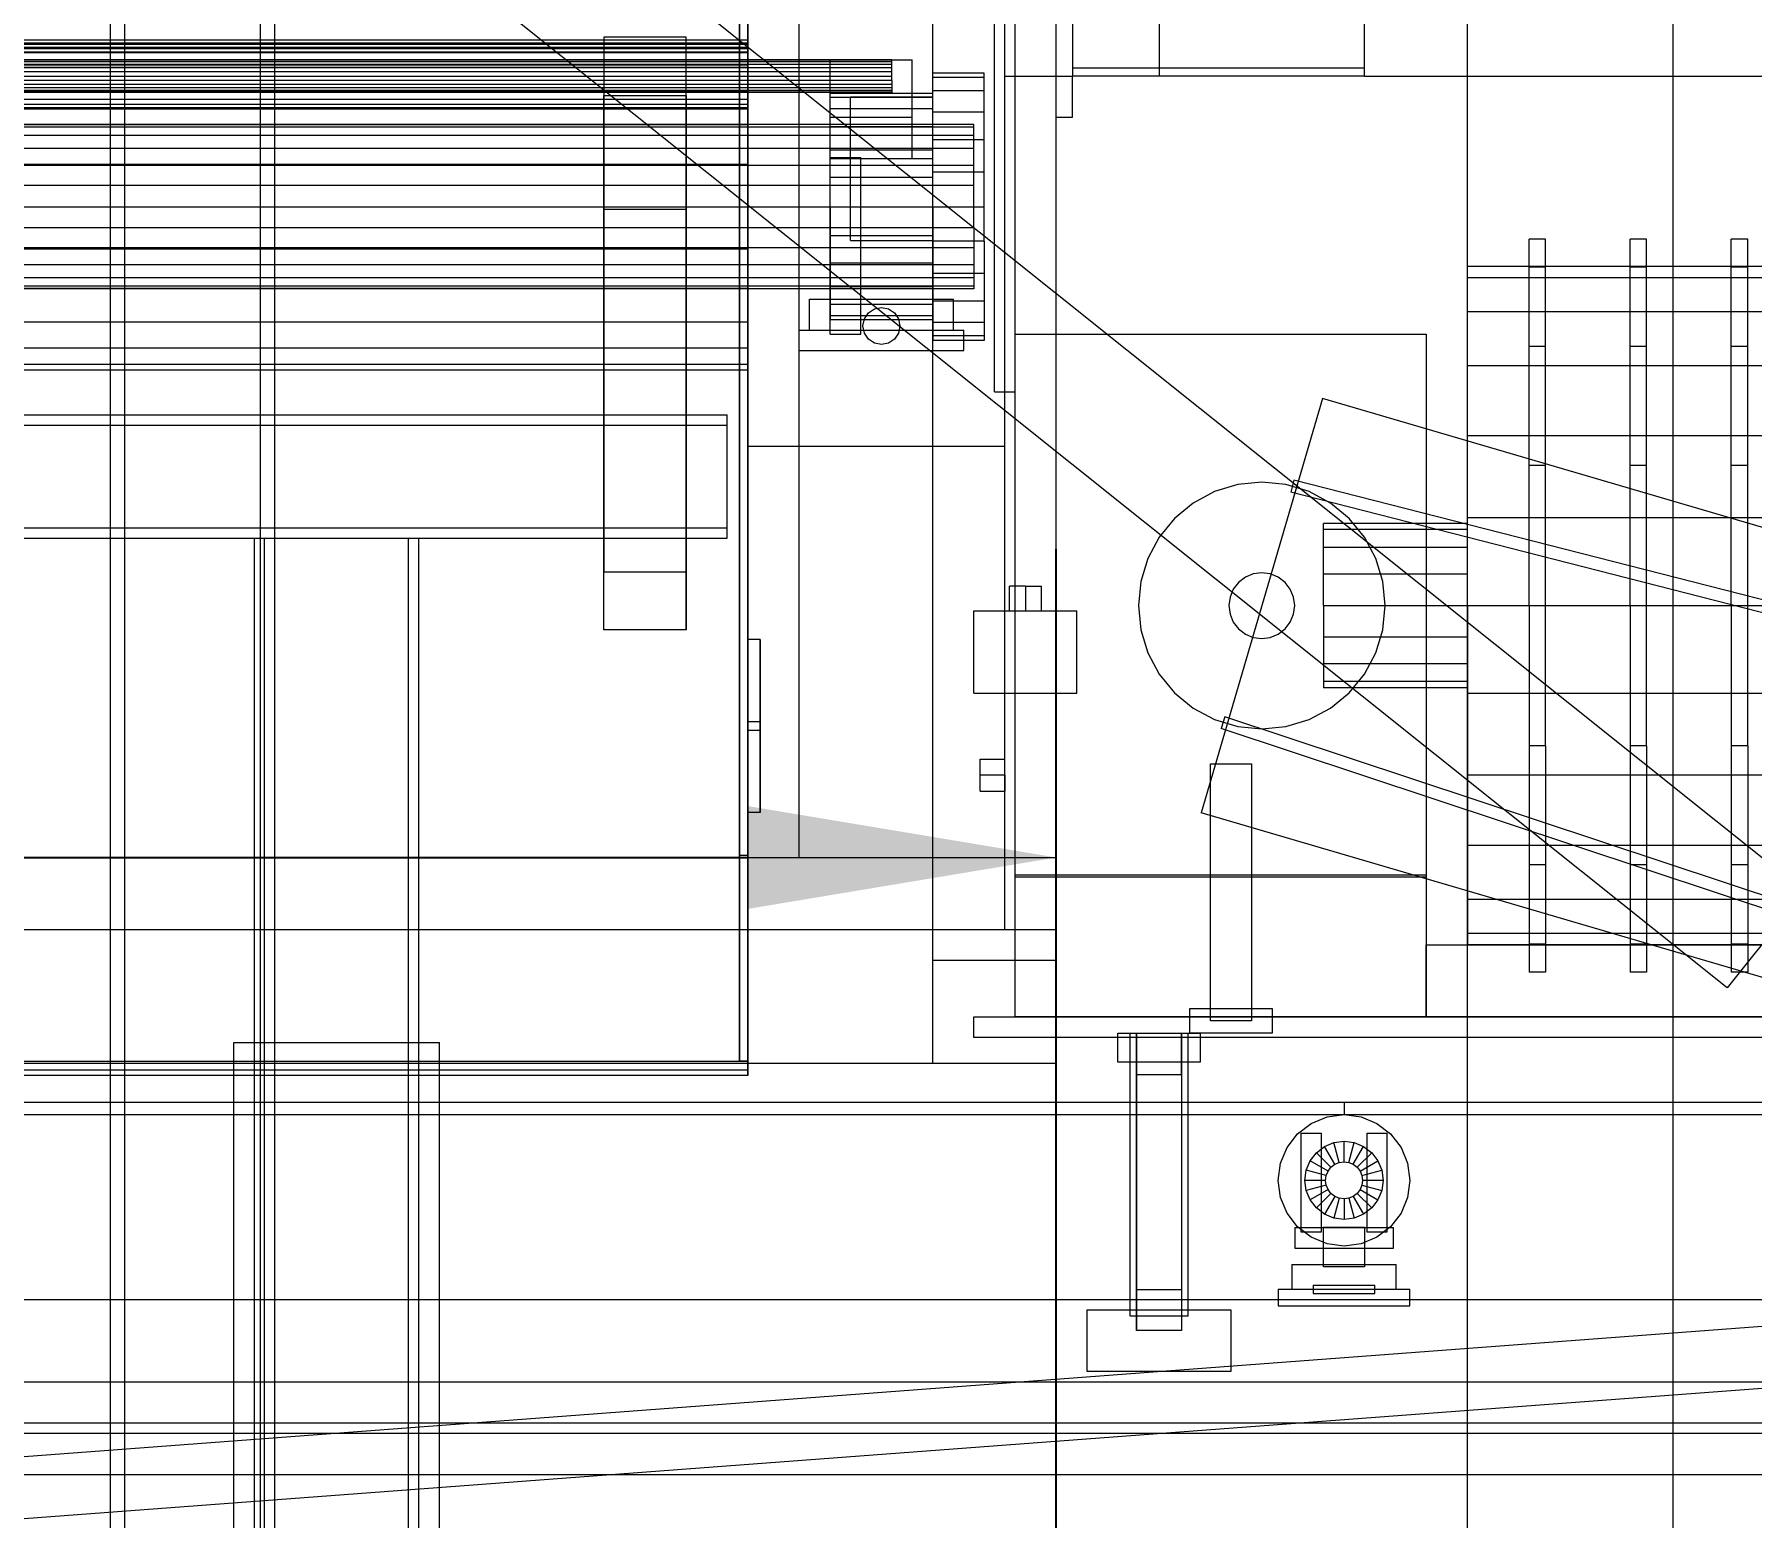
# Model space of a CAD drawing. Header units: millimetres. Extents: x -2500 to 58855, y -53268 to 6837.
# Drawn here: x 903 to 1738, y -35621 to -34900 of the extents above; entities that cross this region are included whole.
import ezdxf

# ---------------------------------------------------------------- set-up
doc = ezdxf.new("R2010")
doc.units = ezdxf.units.MM
for name, color, linetype, lineweight in [('COTAS_O', 1, 'Continuous', 0), ('COTAS_R', 1, 'Continuous', 0), ('frontal_C01', 7, 'Continuous', 0), ('frontal_C04', 7, 'Continuous', 0), ('frontal_secador', 7, 'Continuous', 0), ('frontal_tolva', 7, 'Continuous', 0)]:
    doc.layers.add(name, color=color, linetype=linetype, lineweight=lineweight)
doc.dimstyles.new('R19_100', dxfattribs={"dimtxt": 250, "dimasz": 150, "dimexe": 150, "dimexo": 80, "dimgap": 100, "dimtad": 1, "dimtih": 1, "dimtoh": 1, "dimdsep": 46, "dimcen": 0.09, "dimadec": 0, "dimazin": 0, "dimtfac": 1, "dimtdec": 4, "dimtofl": 0, "dimtmove": 0, "dimatfit": 3, "dimfxl": 1, "dimtolj": 1, "dimtzin": 0, "dimarcsym": 0})

# ---------------------------------------------------------------- blocks, each defined once
blk = doc.blocks.new('*D37')
at = {"layer": 'COTAS_R', "color": 0, "lineweight": -2, "transparency": 16777216}
for p, q in [((-1750, -35420), (-1750, -34450)), ((2600, -35420), (2600, -34450)), ((-1600, -34600), (2450, -34600))]:
    blk.add_line(p, q, dxfattribs=at)
at = {"layer": 'COTAS_R', "color": 0, "transparency": 16777216}
for points in [[(-1600, -34575), (-1600, -34625), (-1750, -34600)], [(2450, -34575), (2450, -34625), (2600, -34600)]]:
    blk.add_solid(points, dxfattribs=at)
at = {"layer": 'Defpoints', "color": 0, "transparency": 16777216}
for p in [(2600, -34600), (-1750, -35500), (2600, -35500)]:
    blk.add_point(p, dxfattribs=at)
blk = doc.blocks.new('*D47')
at = {"layer": 'COTAS_O', "color": 0, "lineweight": -2, "transparency": 16777216}
for p, q in [((-1400, -35920), (-1400, -35150)), ((1400, -35920), (1400, -35150)), ((-1250, -35300), (1250, -35300))]:
    blk.add_line(p, q, dxfattribs=at)
at = {"layer": 'COTAS_O', "color": 0, "transparency": 16777216}
for points in [[(-1250, -35275), (-1250, -35325), (-1400, -35300)], [(1250, -35275), (1250, -35325), (1400, -35300)]]:
    blk.add_solid(points, dxfattribs=at)
at = {"layer": 'Defpoints', "color": 0, "transparency": 16777216}
for p in [(1400, -35300), (-1400, -36000), (1400, -36000)]:
    blk.add_point(p, dxfattribs=at)

msp = doc.modelspace()

# ---------------------------------------------------------------- linework, layer by layer
at = {"layer": 'frontal_C01'}
for p, q in [((940, -35975), (940, -33288.062)), ((947, -35975), (947, -33288.062)), ((1013, -35975), (1013, -33288.062)), ((1020, -35975), (1020, -33288.062))]:
    msp.add_line(p, q, dxfattribs=at)
at = {"layer": 'frontal_C04'}
for p, q in [((1630, -35012.865), (1630, -34999.3)), ((1638, -34999.3), (1630, -34999.3)), ((1638, -35012.865), (1638, -34999.3)), ((1679.167, -35012.865), (1679.167, -34999.3)), ((1687.167, -34999.3), (1679.167, -34999.3)), ((1687.167, -35012.865), (1687.167, -34999.3)), ((1728.333, -35012.865), (1728.333, -34999.3)), ((1736.333, -34999.3), (1728.333, -34999.3)), ((1736.333, -35012.865), (1736.333, -34999.3)), ((1600, -35018.122), (1600, -35012.5)), ((2250, -35012.5), (1600, -35012.5)), ((1630, -35051.494), (1630, -35012.865)), ((1638, -35012.865), (1630, -35012.865)), ((1638, -35051.494), (1638, -35012.865)), ((1679.167, -35051.494), (1679.167, -35012.865)), ((1687.167, -35012.865), (1679.167, -35012.865)), ((1687.167, -35051.494), (1687.167, -35012.865)), ((1728.333, -35051.494), (1728.333, -35012.865)), ((1736.333, -35012.865), (1728.333, -35012.865)), ((1736.333, -35051.494), (1736.333, -35012.865)), ((1600, -35034.606), (1600, -35018.122)), ((2250, -35018.122), (1600, -35018.122)), ((1600, -35060.827), (1600, -35034.606)), ((2250, -35034.606), (1600, -35034.606)), ((1380, -35045.5), (1580, -35045.5)), ((1380, -35309.5), (1380, -35045.5)), ((1580, -35045.5), (1580, -35309.5)), ((1630, -35109.306), (1630, -35051.494)), ((1638, -35051.494), (1630, -35051.494)), ((1638, -35109.306), (1638, -35051.494)), ((1679.167, -35109.306), (1679.167, -35051.494)), ((1687.167, -35051.494), (1679.167, -35051.494)), ((1687.167, -35109.306), (1687.167, -35051.494)), ((1728.333, -35109.306), (1728.333, -35051.494)), ((1736.333, -35051.494), (1728.333, -35051.494)), ((1736.333, -35109.306), (1736.333, -35051.494)), ((1600, -35095), (1600, -35060.827)), ((2250, -35060.827), (1600, -35060.827)), ((1529.541, -35076.741), (1470.459, -35278.259)), ((2629.541, -35399.241), (1529.541, -35076.741)), ((1600, -35134.795), (1600, -35095)), ((2250, -35095), (1600, -35095)), ((1630, -35177.5), (1630, -35109.306)), ((1638, -35109.306), (1630, -35109.306)), ((1638, -35177.5), (1638, -35109.306)), ((1679.167, -35177.5), (1679.167, -35109.306)), ((1687.167, -35109.306), (1679.167, -35109.306)), ((1687.167, -35177.5), (1687.167, -35109.306)), ((1728.333, -35177.5), (1728.333, -35109.306)), ((1736.333, -35109.306), (1728.333, -35109.306)), ((1736.333, -35177.5), (1736.333, -35109.306)), ((1488.295, -35118.653), (1477.039, -35122.067)), ((1500, -35117.5), (1488.295, -35118.653)), ((1511.705, -35118.653), (1500, -35117.5)), ((1522.961, -35122.067), (1511.705, -35118.653)), ((1515.604, -35116.463), (1514.118, -35122.276)), ((2625.511, -35400.209), (1515.604, -35116.463)), ((1466.666, -35127.612), (1457.574, -35135.074)), ((1477.039, -35122.067), (1466.666, -35127.612)), ((2624.025, -35406.022), (1514.118, -35122.276)), ((1533.334, -35127.612), (1522.961, -35122.067)), ((1542.426, -35135.074), (1533.334, -35127.612)), ((1457.574, -35135.074), (1450.112, -35144.166)), ((1530, -35140.545), (1530, -35137.5)), ((1600, -35137.5), (1530, -35137.5)), ((1549.888, -35144.166), (1542.426, -35135.074)), ((1600, -35177.5), (1600, -35134.795)), ((2250, -35134.795), (1600, -35134.795)), ((1600, -35140.545), (1600, -35137.5)), ((1450.112, -35144.166), (1444.567, -35154.539)), ((1530, -35149.216), (1530, -35140.545)), ((1600, -35140.545), (1530, -35140.545)), ((1555.433, -35154.539), (1549.888, -35144.166)), ((1600, -35149.216), (1600, -35140.545)), ((1444.567, -35154.539), (1441.153, -35165.795)), ((1530, -35162.193), (1530, -35149.216)), ((1600, -35149.216), (1530, -35149.216)), ((1558.847, -35165.795), (1555.433, -35154.539)), ((1600, -35162.193), (1600, -35149.216)), ((1492, -35163.644), (1488.686, -35166.186)), ((1495.859, -35162.045), (1492, -35163.644)), ((1500, -35161.5), (1495.859, -35162.045)), ((1504.141, -35162.045), (1500, -35161.5)), ((1508, -35163.644), (1504.141, -35162.045)), ((1511.314, -35166.186), (1508, -35163.644)), ((1530, -35177.5), (1530, -35162.193)), ((1600, -35162.193), (1530, -35162.193)), ((1600, -35177.5), (1600, -35162.193)), ((1441.153, -35165.795), (1440, -35177.5)), ((1486.144, -35169.5), (1484.545, -35173.359)), ((1488.686, -35166.186), (1486.144, -35169.5)), ((1513.856, -35169.5), (1511.314, -35166.186)), ((1515.455, -35173.359), (1513.856, -35169.5)), ((1560, -35177.5), (1558.847, -35165.795)), ((1440, -35177.5), (1441.153, -35189.205)), ((1484.545, -35173.359), (1484, -35177.5)), ((1484, -35177.5), (1484.545, -35181.641)), ((1516, -35177.5), (1515.455, -35173.359)), ((1515.455, -35181.641), (1516, -35177.5)), ((1530, -35177.5), (1530, -35192.807)), ((1530, -35177.5), (1600, -35177.5)), ((1558.847, -35189.205), (1560, -35177.5)), ((1600, -35177.5), (1600, -35220.205)), ((1600, -35177.5), (2250, -35177.5)), ((1600, -35192.807), (1600, -35177.5)), ((1630, -35177.5), (1630, -35245.694)), ((1630, -35177.5), (1638, -35177.5)), ((1638, -35245.694), (1638, -35177.5)), ((1679.167, -35177.5), (1679.167, -35245.694)), ((1679.167, -35177.5), (1687.167, -35177.5)), ((1687.167, -35245.694), (1687.167, -35177.5)), ((1728.333, -35177.5), (1728.333, -35245.694)), ((1728.333, -35177.5), (1736.333, -35177.5)), ((1736.333, -35245.694), (1736.333, -35177.5)), ((1484.545, -35181.641), (1486.144, -35185.5)), ((1486.144, -35185.5), (1488.686, -35188.814)), ((1511.314, -35188.814), (1513.856, -35185.5)), ((1513.856, -35185.5), (1515.455, -35181.641)), ((1441.153, -35189.205), (1444.567, -35200.461)), ((1488.686, -35188.814), (1492, -35191.356)), ((1492, -35191.356), (1495.859, -35192.955)), ((1495.859, -35192.955), (1500, -35193.5)), ((1500, -35193.5), (1504.141, -35192.955)), ((1504.141, -35192.955), (1508, -35191.356)), ((1508, -35191.356), (1511.314, -35188.814)), ((1530, -35192.807), (1530, -35205.784)), ((1600, -35192.807), (1530, -35192.807)), ((1555.433, -35200.461), (1558.847, -35189.205)), ((1600, -35192.807), (1600, -35205.784)), ((1444.567, -35200.461), (1450.112, -35210.834)), ((1549.888, -35210.834), (1555.433, -35200.461)), ((1450.112, -35210.834), (1457.574, -35219.926)), ((1530, -35205.784), (1530, -35214.455)), ((1600, -35205.784), (1530, -35205.784)), ((1542.426, -35219.926), (1549.888, -35210.834)), ((1600, -35205.784), (1600, -35214.455)), ((1457.574, -35219.926), (1466.666, -35227.388)), ((1530, -35214.455), (1530, -35217.5)), ((1600, -35214.455), (1530, -35214.455)), ((1600, -35217.5), (1530, -35217.5)), ((1533.334, -35227.388), (1542.426, -35219.926)), ((1600, -35214.455), (1600, -35217.5)), ((1600, -35220.205), (1600, -35260)), ((2250, -35220.205), (1600, -35220.205)), ((1466.666, -35227.388), (1477.039, -35232.933)), ((1522.961, -35232.933), (1533.334, -35227.388)), ((1477.039, -35232.933), (1488.295, -35236.347)), ((1482.065, -35231.605), (1480.177, -35237.3)), ((2567.591, -35597.768), (1480.177, -35237.3)), ((2569.479, -35592.073), (1482.065, -35231.605)), ((1488.295, -35236.347), (1500, -35237.5)), ((1500, -35237.5), (1511.705, -35236.347)), ((1511.705, -35236.347), (1522.961, -35232.933)), ((1630, -35245.694), (1630, -35303.506)), ((1638, -35245.694), (1630, -35245.694)), ((1638, -35245.694), (1638, -35303.506)), ((1679.167, -35245.694), (1679.167, -35303.506)), ((1687.167, -35245.694), (1679.167, -35245.694)), ((1687.167, -35245.694), (1687.167, -35303.506)), ((1728.333, -35245.694), (1728.333, -35303.506)), ((1736.333, -35245.694), (1728.333, -35245.694)), ((1736.333, -35245.694), (1736.333, -35303.506)), ((1475, -35254.5), (1495, -35254.5)), ((1475, -35379.5), (1475, -35254.5)), ((1495, -35254.5), (1495, -35379.5)), ((1600, -35260), (1600, -35294.173)), ((2250, -35260), (1600, -35260)), ((2570.459, -35600.759), (1470.459, -35278.259)), ((1600, -35294.173), (1600, -35320.394)), ((2250, -35294.173), (1600, -35294.173)), ((1630, -35303.506), (1630, -35342.135)), ((1638, -35303.506), (1630, -35303.506)), ((1638, -35303.506), (1638, -35342.135)), ((1679.167, -35303.506), (1679.167, -35342.135)), ((1687.167, -35303.506), (1679.167, -35303.506)), ((1687.167, -35303.506), (1687.167, -35342.135)), ((1728.333, -35303.506), (1728.333, -35342.135)), ((1736.333, -35303.506), (1728.333, -35303.506)), ((1736.333, -35303.506), (1736.333, -35342.135)), ((1380, -35308.5), (1580, -35308.5)), ((1380, -35377.5), (1380, -35308.5)), ((1580, -35309.5), (1380, -35309.5)), ((1580, -35308.5), (1580, -35377.5)), ((1600, -35320.394), (1600, -35336.878)), ((2250, -35320.394), (1600, -35320.394)), ((1600, -35336.878), (1600, -35342.5)), ((2250, -35336.878), (1600, -35336.878)), ((1580, -35342.5), (2270, -35342.5)), ((1580, -35377.5), (1580, -35342.5)), ((2250, -35342.5), (1600, -35342.5)), ((1630, -35342.135), (1630, -35355.7)), ((1638, -35342.135), (1630, -35342.135)), ((1638, -35342.135), (1638, -35355.7)), ((1679.167, -35342.135), (1679.167, -35355.7)), ((1687.167, -35342.135), (1679.167, -35342.135)), ((1687.167, -35342.135), (1687.167, -35355.7)), ((1728.333, -35342.135), (1728.333, -35355.7)), ((1736.333, -35342.135), (1728.333, -35342.135)), ((1736.333, -35342.135), (1736.333, -35355.7)), ((1638, -35355.7), (1630, -35355.7)), ((1687.167, -35355.7), (1679.167, -35355.7)), ((1736.333, -35355.7), (1728.333, -35355.7)), ((1360, -35377.5), (2290, -35377.5)), ((1360, -35387.5), (1360, -35377.5)), ((1580, -35377.5), (1380, -35377.5)), ((1465, -35373.5), (1505, -35373.5)), ((1465, -35385.5), (1465, -35373.5)), ((1495, -35379.5), (1475, -35379.5)), ((1505, -35373.5), (1505, -35385.5)), ((2270, -35377.5), (1580, -35377.5)), ((2290, -35387.5), (1360, -35387.5)), ((1430, -35385.5), (1470, -35385.5)), ((1430, -35399.5), (1430, -35385.5)), ((1436, -35385.5), (1464, -35385.5)), ((1436, -35523), (1436, -35385.5)), ((1461, -35385.527), (1439, -35385.527)), ((1439, -35385.527), (1439, -35405.473)), ((1439, -35510.027), (1439, -35385.527)), ((1461, -35405.473), (1461, -35385.527)), ((1461, -35385.527), (1461, -35510.027)), ((1464, -35385.5), (1464, -35523)), ((1505, -35385.5), (1465, -35385.5)), ((1470, -35385.5), (1470, -35399.5)), ((1470, -35399.5), (1430, -35399.5)), ((1439, -35405.473), (1461, -35405.473)), ((1439, -35405.473), (1439, -35529.973)), ((1461, -35405.473), (1461, -35529.973)), ((560, -35419), (1540, -35419)), ((1540, -35419), (1540, -35425)), ((1540, -35419), (2600, -35419)), ((560, -35425), (1540, -35425)), ((1517.373, -35434.373), (1524, -35429.287)), ((1524, -35429.287), (1531.718, -35426.09)), ((1531.718, -35426.09), (1540, -35425)), ((1540, -35425), (2600, -35425)), ((1540, -35425), (1548.282, -35426.09)), ((1548.282, -35426.09), (1556, -35429.287)), ((1556, -35429.287), (1562.627, -35434.373)), ((1512.287, -35441), (1517.373, -35434.373)), ((1519, -35434), (1529, -35434)), ((1519, -35434), (1519, -35482)), ((1529, -35482), (1529, -35434)), ((1530.5, -35440.546), (1535.082, -35438.647)), ((1535.082, -35438.647), (1540, -35438)), ((1537.671, -35448.307), (1535.082, -35438.647)), ((1540, -35448), (1540, -35438)), ((1540, -35438), (1544.918, -35438.647)), ((1542.329, -35448.307), (1544.918, -35438.647)), ((1544.918, -35438.647), (1549.5, -35440.546)), ((1551, -35434), (1561, -35434)), ((1551, -35434), (1551, -35482)), ((1561, -35482), (1561, -35434)), ((1562.627, -35434.373), (1567.713, -35441)), ((1509.09, -35448.718), (1512.287, -35441)), ((1521.647, -35452.082), (1523.546, -35447.5)), ((1523.546, -35447.5), (1526.565, -35443.565)), ((1532.206, -35452.5), (1523.546, -35447.5)), ((1526.565, -35443.565), (1530.5, -35440.546)), ((1533.636, -35450.636), (1526.565, -35443.565)), ((1535.5, -35449.206), (1530.5, -35440.546)), ((1544.5, -35449.206), (1549.5, -35440.546)), ((1546.364, -35450.636), (1553.435, -35443.565)), ((1547.794, -35452.5), (1556.454, -35447.5)), ((1549.5, -35440.546), (1553.435, -35443.565)), ((1553.435, -35443.565), (1556.454, -35447.5)), ((1556.454, -35447.5), (1558.353, -35452.082)), ((1567.713, -35441), (1570.91, -35448.718)), ((1508, -35457), (1509.09, -35448.718)), ((1521, -35457), (1521.647, -35452.082)), ((1531.307, -35454.671), (1521.647, -35452.082)), ((1531, -35457), (1531.307, -35454.671)), ((1531.307, -35454.671), (1532.206, -35452.5)), ((1532.206, -35452.5), (1533.636, -35450.636)), ((1533.636, -35450.636), (1535.5, -35449.206)), ((1535.5, -35449.206), (1537.671, -35448.307)), ((1537.671, -35448.307), (1540, -35448)), ((1540, -35448), (1542.329, -35448.307)), ((1542.329, -35448.307), (1544.5, -35449.206)), ((1544.5, -35449.206), (1546.364, -35450.636)), ((1546.364, -35450.636), (1547.794, -35452.5)), ((1547.794, -35452.5), (1548.693, -35454.671)), ((1548.693, -35454.671), (1558.353, -35452.082)), ((1548.693, -35454.671), (1549, -35457)), ((1558.353, -35452.082), (1559, -35457)), ((1570.91, -35448.718), (1572, -35457)), ((1509.09, -35465.282), (1508, -35457)), ((1531, -35457), (1521, -35457)), ((1521.647, -35461.918), (1521, -35457)), ((1531.307, -35459.329), (1521.647, -35461.918)), ((1523.546, -35466.5), (1521.647, -35461.918)), ((1532.206, -35461.5), (1523.546, -35466.5)), ((1533.636, -35463.364), (1526.565, -35470.435)), ((1531.307, -35459.329), (1531, -35457)), ((1532.206, -35461.5), (1531.307, -35459.329)), ((1533.636, -35463.364), (1532.206, -35461.5)), ((1535.5, -35464.794), (1533.636, -35463.364)), ((1546.364, -35463.364), (1544.5, -35464.794)), ((1547.794, -35461.5), (1546.364, -35463.364)), ((1546.364, -35463.364), (1553.435, -35470.435)), ((1548.693, -35459.329), (1547.794, -35461.5)), ((1547.794, -35461.5), (1556.454, -35466.5)), ((1549, -35457), (1548.693, -35459.329)), ((1548.693, -35459.329), (1558.353, -35461.918)), ((1559, -35457), (1549, -35457)), ((1558.353, -35461.918), (1556.454, -35466.5)), ((1559, -35457), (1558.353, -35461.918)), ((1572, -35457), (1570.91, -35465.282)), ((1512.287, -35473), (1509.09, -35465.282)), ((1526.565, -35470.435), (1523.546, -35466.5)), ((1530.5, -35473.454), (1526.565, -35470.435)), ((1535.5, -35464.794), (1530.5, -35473.454)), ((1537.671, -35465.693), (1535.082, -35475.353)), ((1537.671, -35465.693), (1535.5, -35464.794)), ((1540, -35466), (1537.671, -35465.693)), ((1542.329, -35465.693), (1540, -35466)), ((1540, -35466), (1540, -35476)), ((1544.5, -35464.794), (1542.329, -35465.693)), ((1542.329, -35465.693), (1544.918, -35475.353)), ((1544.5, -35464.794), (1549.5, -35473.454)), ((1553.435, -35470.435), (1549.5, -35473.454)), ((1556.454, -35466.5), (1553.435, -35470.435)), ((1570.91, -35465.282), (1567.713, -35473)), ((1517.373, -35479.627), (1512.287, -35473)), ((1516, -35480), (1564, -35480)), ((1516, -35480), (1516, -35490)), ((1524, -35484.713), (1517.373, -35479.627)), ((1550, -35480), (1530, -35480)), ((1530, -35499), (1530, -35480)), ((1535.082, -35475.353), (1530.5, -35473.454)), ((1540, -35476), (1535.082, -35475.353)), ((1544.918, -35475.353), (1540, -35476)), ((1549.5, -35473.454), (1544.918, -35475.353)), ((1550, -35480), (1550, -35499)), ((1562.627, -35479.627), (1556, -35484.713)), ((1567.713, -35473), (1562.627, -35479.627)), ((1564, -35490), (1564, -35480)), ((1519, -35482), (1529, -35482)), ((1531.718, -35487.91), (1524, -35484.713)), ((1540, -35489), (1531.718, -35487.91)), ((1548.282, -35487.91), (1540, -35489)), ((1556, -35484.713), (1548.282, -35487.91)), ((1551, -35482), (1561, -35482)), ((1516, -35490), (1564, -35490)), ((1514.6, -35498), (1565.4, -35498)), ((1514.6, -35498), (1514.6, -35510)), ((1550, -35499), (1530, -35499)), ((1565.4, -35510), (1565.4, -35498)), ((1439, -35529.973), (1439, -35510.027)), ((1439, -35510.027), (1461, -35510.027)), ((1461, -35510.027), (1461, -35529.973)), ((1508, -35510), (1572, -35510)), ((1508, -35510), (1508, -35518)), ((1514.6, -35510), (1565.4, -35510)), ((1525, -35508), (1555, -35508)), ((1525, -35508), (1525, -35512)), ((1525, -35512), (1555, -35512)), ((1555, -35512), (1555, -35508)), ((1572, -35518), (1572, -35510)), ((648.878, -35610.042), (1848.878, -35520.042)), ((650, -35515), (1850, -35515)), ((1415, -35520), (1485, -35520)), ((1415, -35550), (1415, -35520)), ((1485, -35520), (1485, -35550)), ((1508, -35518), (1572, -35518)), ((1464, -35523), (1436, -35523)), ((1461, -35529.973), (1439, -35529.973)), ((650, -35555), (1850, -35555)), ((651.122, -35639.958), (1851.122, -35549.958)), ((1485, -35550), (1415, -35550)), ((-1750, -35575), (2600, -35575)), ((-1750, -35580), (2600, -35580)), ((650, -35600), (1850, -35600))]:
    msp.add_line(p, q, dxfattribs=at)
at = {"layer": 'frontal_secador'}
for p, q in [((1600, -35975), (1600, -33010)), ((1700, -35975), (1700, -33010)), ((1375, -35335), (1375, -33065)), ((1400, -35335), (1400, -33065)), ((1340, -35350), (1340, -33100)), ((1400, -35350), (1400, -33100)), ((1550, -34920), (1550, -34320)), ((1400, -34920), (1400, -34650)), ((1408, -34650), (1408, -34920)), ((1450, -34650), (1450, -34920)), ((1246, -35299), (1246, -34794)), ((1250, -34794), (1250, -35299)), ((1250, -35300), (1250, -34825)), ((1275, -35300), (1275, -34825)), ((1246, -34894), (1246, -35399)), ((1250, -35399), (1250, -34894)), ((1250, -34902.485), (1250, -34894)), ((1370, -35073.5), (1370, -34893.5)), ((1380, -35073.5), (1380, -34893.5)), ((1250, -34902.485), (-1250, -34902.485)), ((1250, -34904), (-1250, -34904)), ((1250, -34904.545), (-1250, -34904.545)), ((1180, -34901.071), (1180, -35161.071)), ((1220, -34901.071), (1180, -34901.071)), ((1180, -34901.071), (1180, -34929.355)), ((1220, -35161.071), (1220, -34901.071)), ((1220, -34929.355), (1220, -34901.071)), ((1250, -35403.243), (1250, -34902.485)), ((1250, -34908.142), (1250, -34902.485)), ((1250, -34906.709), (1250, -34904)), ((1250, -34904.545), (1250, -34904)), ((1250, -34906.144), (1250, -34904.545)), ((1320, -34912), (-1320, -34912)), ((1320, -34912.273), (-1320, -34912.273)), ((1320, -34913.072), (-1320, -34913.072)), ((1250, -34906.144), (-1250, -34906.144)), ((1250, -34906.709), (-1250, -34906.709)), ((-1250, -34908.142), (1250, -34908.142)), ((1250, -34908.686), (-1250, -34908.686)), ((1250, -34912), (-1250, -34912)), ((1250, -34908.686), (1250, -34906.144)), ((1250, -34914.651), (1250, -34906.709)), ((1250, -34908.142), (1250, -35406.071)), ((1250, -34912), (1250, -34908.686)), ((1250, -34915.859), (1250, -34912)), ((1290, -34912), (1330, -34912)), ((1290, -34940), (1290, -34912)), ((1320, -34912.273), (1320, -34912)), ((1320, -34913.072), (1320, -34912.273)), ((1320, -34914.343), (1320, -34913.072)), ((1330, -34940), (1330, -34912)), ((1320, -34914.343), (-1320, -34914.343)), ((1320, -34916), (-1320, -34916)), ((1320, -34917.929), (-1320, -34917.929)), ((-1320, -34920), (1320, -34920)), ((1250, -34914.651), (-1250, -34914.651)), ((1250, -34915.859), (-1250, -34915.859)), ((-1250, -34920), (1250, -34920)), ((1250, -34927.285), (1250, -34914.651)), ((1250, -34920), (1250, -34915.859)), ((1250, -34924.141), (1250, -34920)), ((1320, -34916), (1320, -34914.343)), ((1320, -34917.929), (1320, -34916)), ((1320, -34920), (1320, -34917.929)), ((1320, -34922.071), (1320, -34920)), ((1340, -34920.715), (1340, -34918.5)), ((1365, -34918.5), (1340, -34918.5)), ((1340, -34927.208), (1340, -34920.715)), ((1365, -34920.715), (1340, -34920.715)), ((1365, -34920.715), (1365, -34918.5)), ((1365, -34927.208), (1365, -34920.715)), ((1375, -34920), (1400, -34920)), ((1375, -35335), (1375, -34920)), ((1400, -34920), (1408, -34920)), ((1400, -34940), (1400, -34920)), ((1400, -35335), (1400, -34920)), ((1408, -34916), (1450, -34916)), ((1408, -34916), (1408, -34920)), ((1450, -34920), (1408, -34920)), ((1408, -34940), (1408, -34920)), ((1450, -34916), (1550, -34916)), ((1450, -34916), (1450, -34920)), ((1550, -34920), (1450, -34920)), ((1550, -34920), (1550, -34916)), ((1550, -34920), (2250, -34920)), ((1320, -34922.071), (-1320, -34922.071)), ((1320, -34924), (-1320, -34924)), ((1320, -34925.657), (-1320, -34925.657)), ((1320, -34926.928), (-1320, -34926.928)), ((1320, -34927.727), (-1320, -34927.727)), ((1320, -34928), (-1320, -34928)), ((1250, -34924.141), (-1250, -34924.141)), ((1250, -34927.285), (-1250, -34927.285)), ((1250, -34928), (-1250, -34928)), ((1180, -35189.355), (1180, -34929.355)), ((1180, -34929.355), (1220, -34929.355)), ((1220, -34929.355), (1220, -35189.355)), ((1250, -34924.141), (1250, -34928)), ((1250, -34943.75), (1250, -34927.285)), ((1250, -34928), (1250, -34931.314)), ((1290, -34930.374), (1290, -34928.5)), ((1340, -34928.5), (1290, -34928.5)), ((1320, -34922.071), (1320, -34924)), ((1320, -34924), (1320, -34925.657)), ((1320, -34925.657), (1320, -34926.928)), ((1320, -34926.928), (1320, -34927.727)), ((1320, -34927.727), (1320, -34928)), ((1340, -34937.538), (1340, -34927.208)), ((1365, -34927.208), (1340, -34927.208)), ((1340, -34930.374), (1340, -34928.5)), ((1365, -34937.538), (1365, -34927.208)), ((1250, -34931.314), (-1250, -34931.314)), ((1250, -34933.856), (-1250, -34933.856)), ((1250, -34935.455), (-1250, -34935.455)), ((1250, -34936), (-1250, -34936)), ((1250, -34931.314), (1250, -34933.856)), ((1250, -34933.856), (1250, -34935.455)), ((1250, -34935.455), (1250, -34936)), ((1290, -34935.869), (1290, -34930.374)), ((1340, -34930.374), (1290, -34930.374)), ((1290, -34944.609), (1290, -34935.869)), ((1340, -34935.869), (1290, -34935.869)), ((1300, -34930), (1340, -34930)), ((1300, -34960), (1300, -34930)), ((1340, -34960), (1340, -34930)), ((1340, -34935.869), (1340, -34930.374)), ((1340, -34944.609), (1340, -34935.869)), ((1340, -34951), (1340, -34937.538)), ((1365, -34937.538), (1340, -34937.538)), ((1365, -34951), (1365, -34937.538)), ((1360, -34943.5), (-1360, -34943.5)), ((1360, -34944.863), (-1360, -34944.863)), ((1250, -34943.75), (-1250, -34943.75)), ((1250, -34962.924), (1250, -34943.75)), ((1290, -34940), (1330, -34940)), ((1290, -34960), (1290, -34940)), ((1290, -34956), (1290, -34944.609)), ((1340, -34944.609), (1290, -34944.609)), ((1330, -34960), (1330, -34940)), ((1340, -34956), (1340, -34944.609)), ((1360, -34944.863), (1360, -34943.5)), ((1360, -34948.859), (1360, -34944.863)), ((1400, -34940), (1408, -34940)), ((1360, -34948.859), (-1360, -34948.859)), ((1340, -34966.677), (1340, -34951)), ((1365, -34951), (1340, -34951)), ((1360, -34955.216), (1360, -34948.859)), ((1365, -34966.677), (1365, -34951)), ((1360, -34955.216), (-1360, -34955.216)), ((1250, -34962.924), (-1250, -34962.924)), ((1250, -34983.5), (1250, -34962.924)), ((1290, -34969.265), (1290, -34956)), ((1340, -34956), (1290, -34956)), ((1290, -34959.5), (1305, -34959.5)), ((1290, -35045.5), (1290, -34959.5)), ((1290, -34960), (1330, -34960)), ((1300, -34960), (1340, -34960)), ((1300, -35000), (1300, -34960)), ((1305, -35045.5), (1305, -34959.5)), ((1340, -34969.265), (1340, -34956)), ((1340, -35000), (1340, -34960)), ((1360, -34963.5), (1360, -34955.216)), ((1360, -34963.5), (-1360, -34963.5)), ((1290, -34983.5), (1290, -34969.265)), ((1340, -34969.265), (1290, -34969.265)), ((1340, -34983.5), (1340, -34966.677)), ((1365, -34966.677), (1340, -34966.677)), ((1340, -34983.5), (1340, -34969.265)), ((1360, -34973.147), (1360, -34963.5)), ((1365, -34983.5), (1365, -34966.677)), ((1360, -34973.147), (-1360, -34973.147)), ((1360, -34983.5), (1360, -34973.147)), ((-1360, -34983.5), (1360, -34983.5)), ((-1250, -34983.5), (1250, -34983.5)), ((1180, -35084.711), (1180, -34984.711)), ((1180, -34984.711), (1220, -34984.711)), ((1220, -35084.711), (1220, -34984.711)), ((1250, -35004.076), (1250, -34983.5)), ((1290, -34983.5), (1290, -34997.735)), ((1290, -34983.5), (1340, -34983.5)), ((1340, -34997.735), (1340, -34983.5)), ((1340, -34983.5), (1340, -35000.323)), ((1340, -34983.5), (1365, -34983.5)), ((1360, -34993.853), (1360, -34983.5)), ((1365, -35000.323), (1365, -34983.5)), ((1360, -34993.853), (-1360, -34993.853)), ((1360, -34993.853), (1360, -35003.5)), ((1360, -35003.5), (-1360, -35003.5)), ((1250, -35004.076), (-1250, -35004.076)), ((1250, -35004.076), (1250, -35023.25)), ((1290, -34997.735), (1290, -35011)), ((1340, -34997.735), (1290, -34997.735)), ((1300, -35000), (1340, -35000)), ((1340, -34997.735), (1340, -35011)), ((1340, -35000.323), (1340, -35016)), ((1365, -35000.323), (1340, -35000.323)), ((1360, -35003.5), (1360, -35011.784)), ((1365, -35000.323), (1365, -35016)), ((1360, -35011.784), (-1360, -35011.784)), ((1290, -35011), (1290, -35022.391)), ((1340, -35011), (1290, -35011)), ((1340, -35011), (1340, -35022.391)), ((1360, -35011.784), (1360, -35018.141)), ((1360, -35018.141), (-1360, -35018.141)), ((1340, -35016), (1340, -35029.462)), ((1365, -35016), (1340, -35016)), ((1360, -35018.141), (1360, -35022.137)), ((1365, -35016), (1365, -35029.462)), ((1360, -35022.137), (-1360, -35022.137)), ((1360, -35023.5), (-1360, -35023.5)), ((1250, -35023.25), (-1250, -35023.25)), ((1250, -35023.25), (1250, -35039.715)), ((1280, -35028.5), (1350, -35028.5)), ((1280, -35043.5), (1280, -35028.5)), ((1290, -35022.391), (1290, -35031.131)), ((1340, -35022.391), (1290, -35022.391)), ((1340, -35022.391), (1340, -35031.131)), ((1340, -35029.462), (1340, -35039.792)), ((1365, -35029.462), (1340, -35029.462)), ((1350, -35043.5), (1350, -35028.5)), ((1360, -35022.137), (1360, -35023.5)), ((1365, -35029.462), (1365, -35039.792)), ((1290, -35031.131), (1290, -35036.626)), ((1340, -35031.131), (1290, -35031.131)), ((1290, -35036.626), (1290, -35038.5)), ((1340, -35036.626), (1290, -35036.626)), ((1306, -35041.5), (1306.685, -35038.056)), ((1306.685, -35038.056), (1308.636, -35035.136)), ((1308.636, -35035.136), (1311.556, -35033.185)), ((1311.556, -35033.185), (1315, -35032.5)), ((1315, -35032.5), (1318.444, -35033.185)), ((1318.444, -35033.185), (1321.364, -35035.136)), ((1321.364, -35035.136), (1323.315, -35038.056)), ((1323.315, -35038.056), (1324, -35041.5)), ((1340, -35031.131), (1340, -35036.626)), ((1340, -35036.626), (1340, -35038.5)), ((1250, -35039.715), (-1250, -35039.715)), ((1250, -35039.715), (1250, -35052.349)), ((1275, -35043.5), (1355, -35043.5)), ((1275, -35053.5), (1275, -35043.5)), ((1280, -35043.5), (1350, -35043.5)), ((1340, -35038.5), (1290, -35038.5)), ((1290, -35045.5), (1305, -35045.5)), ((1306.685, -35044.944), (1306, -35041.5)), ((1308.636, -35047.864), (1306.685, -35044.944)), ((1323.315, -35044.944), (1321.364, -35047.864)), ((1324, -35041.5), (1323.315, -35044.944)), ((1340, -35039.792), (1340, -35046.285)), ((1365, -35039.792), (1340, -35039.792)), ((1340, -35046.285), (1340, -35048.5)), ((1365, -35046.285), (1340, -35046.285)), ((1355, -35053.5), (1355, -35043.5)), ((1365, -35039.792), (1365, -35046.285)), ((1365, -35046.285), (1365, -35048.5)), ((1250, -35052.349), (-1250, -35052.349)), ((1250, -35052.349), (1250, -35060.291)), ((1275, -35053.5), (1355, -35053.5)), ((1311.556, -35049.815), (1308.636, -35047.864)), ((1315, -35050.5), (1311.556, -35049.815)), ((1318.444, -35049.815), (1315, -35050.5)), ((1321.364, -35047.864), (1318.444, -35049.815)), ((1365, -35048.5), (1340, -35048.5)), ((1250, -35060.291), (-1250, -35060.291)), ((1250, -35063), (-1250, -35063)), ((1250, -35060.291), (1250, -35063)), ((1370, -35073.5), (1380, -35073.5)), ((-1240, -35084.711), (1240, -35084.711)), ((1180, -35084.711), (1220, -35084.711)), ((1240, -35089.711), (1240, -35084.711)), ((-1240, -35089.711), (1240, -35089.711)), ((1240, -35139.711), (1240, -35089.711)), ((1250, -35100), (1375, -35100)), ((1250, -35300), (1250, -35100)), ((1375, -35300), (1375, -35100)), ((-1240, -35139.711), (1240, -35139.711)), ((-1240, -35144.711), (1240, -35144.711)), ((1010, -35144.711), (1015, -35144.711)), ((1010, -35988), (1010, -35144.711)), ((1015, -35988), (1015, -35144.711)), ((1015, -35144.711), (1085, -35144.711)), ((1085, -35144.711), (1090, -35144.711)), ((1085, -35988), (1085, -35144.711)), ((1090, -35988), (1090, -35144.711)), ((1240, -35144.711), (1240, -35139.711)), ((1180, -35161.071), (1220, -35161.071)), ((1180, -35189.355), (1180, -35161.071)), ((1220, -35189.355), (1220, -35161.071)), ((1385, -35168), (1377.206, -35168)), ((1377.206, -35180), (1377.206, -35168)), ((1385, -35168), (1392.794, -35168)), ((1385, -35168), (1385, -35180)), ((1392.794, -35180), (1392.794, -35168)), ((1360, -35180), (1410, -35180)), ((1360, -35220), (1360, -35180)), ((1377.206, -35180), (1385, -35180)), ((1385, -35180), (1392.794, -35180)), ((1410, -35220), (1410, -35180)), ((1220, -35189.355), (1180, -35189.355)), ((1250, -35234), (1250, -35194)), ((1250, -35194), (1250, -35238.142)), ((1256, -35194), (1250, -35194)), ((1256, -35194), (1256, -35234)), ((1256, -35238.142), (1256, -35194)), ((1360, -35220), (1410, -35220)), ((1250, -35278.142), (1250, -35234)), ((1256, -35234), (1250, -35234)), ((1250, -35238.142), (1250, -35278.142)), ((1250, -35238.142), (1256, -35238.142)), ((1256, -35234), (1256, -35278.142)), ((1256, -35278.142), (1256, -35238.142)), ((1363, -35260), (1363, -35252.206)), ((1363, -35252.206), (1375, -35252.206)), ((1375, -35260), (1375, -35252.206)), ((1363, -35267.794), (1363, -35260)), ((1375, -35260), (1363, -35260)), ((1375, -35260), (1375, -35267.794)), ((1363, -35267.794), (1375, -35267.794)), ((1256, -35278.142), (1250, -35278.142)), ((1246, -35399), (1246, -35299)), ((1250, -35299), (1246, -35299)), ((1250, -35299), (1250, -35399)), ((1250, -35300), (1375, -35300)), ((1250, -35300), (1275, -35300)), ((1340, -35300), (1400, -35300)), ((1340, -35400), (1340, -35300)), ((1400, -35400), (1400, -35300)), ((-1400, -35335), (1400, -35335)), ((-1375, -35335), (1375, -35335)), ((1375, -35335), (1400, -35335)), ((1400, -35400), (1400, -35335)), ((1340, -35350), (1400, -35350)), ((1000, -35390), (1100, -35390)), ((1000, -35980), (1000, -35390)), ((1100, -35980), (1100, -35390)), ((-1400, -35400), (1400, -35400)), ((-1250, -35399), (1250, -35399)), ((-1250, -35403.243), (1250, -35403.243)), ((1250, -35399), (1246, -35399)), ((1250, -35403.243), (1250, -35399)), ((1250, -35406.071), (1250, -35403.243)), ((1340, -35400), (1400, -35400)), ((1250, -35406.071), (-1250, -35406.071))]:
    msp.add_line(p, q, dxfattribs=at)
at = {"layer": 'frontal_tolva'}
for p, q in [((1763.733, -35316.567), (716.733, -34479.567)), ((1726.267, -35363.433), (679.267, -34526.433)), ((1763.733, -35316.567), (1726.267, -35363.433))]:
    msp.add_line(p, q, dxfattribs=at)

# ---------------------------------------------------------------- dimensions: what is measured, and where the dimension line sits
at = {"layer": 'COTAS_O'}
dim = msp.add_aligned_dim(p1=(-1400, -36000), p2=(1400, -36000), distance=700, text='<> O', dimstyle='R19_100', dxfattribs=at)
dim.commit()
dim.dimension.update_dxf_attribs({"geometry": '*D47', "text_midpoint": (0, -35300)})
at = {"layer": 'COTAS_R'}
dim = msp.add_aligned_dim(p1=(-1750, -35500), p2=(2600, -35500), distance=900, text='<> R', dimstyle='R19_100', dxfattribs=at)
dim.commit()
dim.dimension.update_dxf_attribs({"geometry": '*D37', "text_midpoint": (425, -34600)})

doc.saveas('drawing.dxf')
